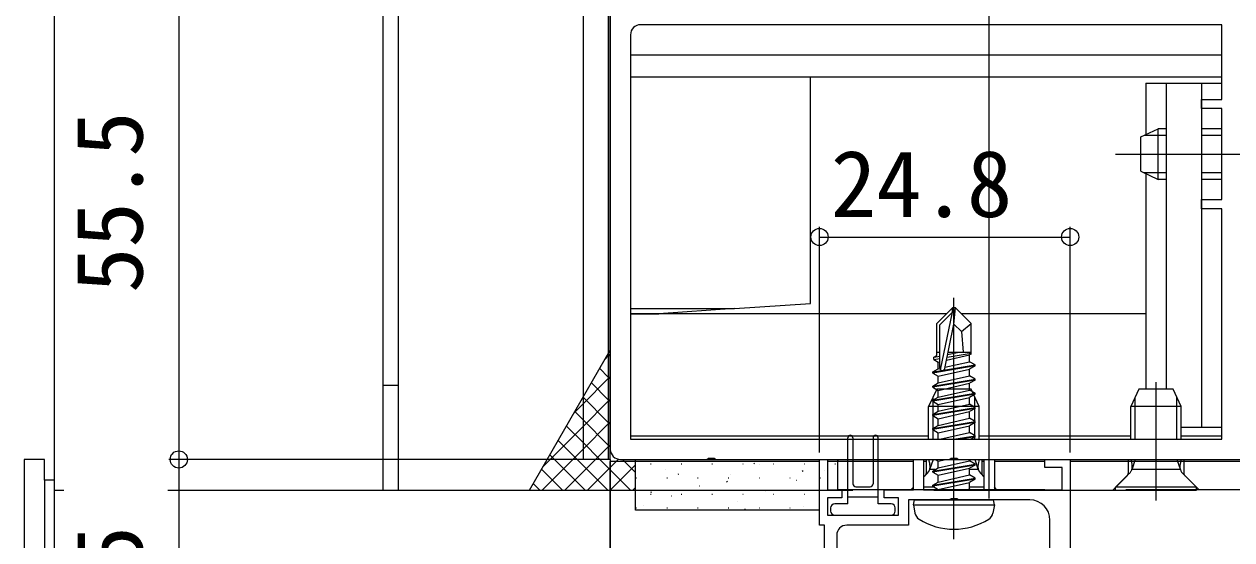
# Model space of a CAD drawing. Units: millimetres, scale not verified. Extents: x -990 to 990, y -1600 to 1603.
# Drawn here: x -614.7 to -495.2, y -303.2 to -252.2 of the extents above; entities that cross this region are included whole.
import ezdxf
from ezdxf.enums import TextEntityAlignment as Align

# ---------------------------------------------------------------- set-up
doc = ezdxf.new("R2010")
doc.units = ezdxf.units.MM
doc.header["$LTSCALE"] = 8
doc.linetypes.add('CHAIN2', pattern=[12, 9, -1, 1, -1])
doc.linetypes.add('DASHED3', pattern=[4, 3, -1])
for name, color, linetype, lineweight in [('0-3_YKK_11', 2, 'Continuous', 9), ('0-4_YKK_12', 4, 'Continuous', 9), ('0-5_YKK_13', 6, 'Continuous', 9), ('0-7_YSS_K', 7, 'Continuous', 9)]:
    doc.layers.add(name, color=color, linetype=linetype, lineweight=lineweight)
doc.styles.add('ＭＳ ゴシック', font='')
doc.styles.get('ＭＳ ゴシック').set_extended_font_data('MS Gothic')

msp = doc.modelspace()

# ---------------------------------------------------------------- linework, layer by layer
at = {"layer": '0-3_YKK_11', "linetype": 'CHAIN2'}
for p, q in [((-519.192, -395.068), (-519.192, -237.212)), ((-506.692, -265.012), (-488.717, -265.012)), ((-522.692, -303.112), (-522.692, -279.212)), ((-522.692, -299.288), (-522.692, -287.562)), ((-502.692, -299.288), (-502.692, -287.562))]:
    msp.add_line(p, q, dxfattribs=at)
at = {"layer": '0-3_YKK_11'}
for p, q in [((-496.192, -255.212), (-554.692, -255.212)), ((-496.192, -257.412), (-554.692, -257.412)), ((-523.442, -280.812), (-554.692, -280.812)), ((-503.692, -280.812), (-521.942, -280.812)), ((-525.192, -292.912), (-554.692, -292.912)), ((-505.192, -292.912), (-520.192, -292.912)), ((-496.192, -292.912), (-500.192, -292.912)), ((-535.975, -295.412), (-556.692, -295.412)), ((-556.692, -395.068), (-556.692, -295.412)), ((-526.675, -295.412), (-535.209, -295.412)), ((-525.442, -295.412), (-525.709, -295.412)), ((-519.675, -295.412), (-519.942, -295.412)), ((-513.675, -295.412), (-518.709, -295.412)), ((-481.692, -295.412), (-511.209, -295.412)), ((-611.692, -298.252), (-610.756, -298.252)), ((-611.692, -395.068), (-611.692, -298.252)), ((-600.488, -298.252), (-556.692, -298.252))]:
    msp.add_line(p, q, dxfattribs=at)
at = {"layer": '0-3_YKK_11', "linetype": 'DASHED3'}
msp.add_line((-556.692, -298.252), (-481.692, -298.252), dxfattribs=at)
at = {"layer": '0-4_YKK_12'}
for p, q in [((-579.192, -198.359), (-579.192, -298.252)), ((-577.692, -198.359), (-577.692, -298.252)), ((-559.392, -237.201), (-559.392, -295.212)), ((-556.692, -295.212), (-556.692, -238.095)), ((-536.892, -279.495), (-536.892, -257.412)), ((-503.692, -258.012), (-496.192, -258.012)), ((-503.692, -258.012), (-503.692, -263.076)), ((-501.692, -258.012), (-501.692, -288.262)), ((-498.192, -258.012), (-498.192, -292.012)), ((-504.192, -263.312), (-502.492, -262.512)), ((-501.692, -262.512), (-502.492, -262.512)), ((-496.192, -262.512), (-498.192, -262.512)), ((-504.192, -266.712), (-504.192, -263.312)), ((-501.692, -263.166), (-503.882, -263.166)), ((-496.192, -263.166), (-498.192, -263.166)), ((-504.192, -266.712), (-502.492, -267.512)), ((-501.692, -266.857), (-503.882, -266.857)), ((-503.692, -266.947), (-503.692, -288.262)), ((-496.192, -266.857), (-498.192, -266.857)), ((-496.192, -267.512), (-498.192, -267.512)), ((-554.692, -280.795), (-551.892, -280.795)), ((-522.842, -280.212), (-524.392, -281.762)), ((-524.092, -281.886), (-522.842, -280.636)), ((-524.024, -286.334), (-522.842, -280.636)), ((-522.542, -280.212), (-522.842, -280.212)), ((-522.842, -280.636), (-522.842, -280.212)), ((-522.692, -281.833), (-522.692, -280.212)), ((-522.692, -281.833), (-522.542, -280.212)), ((-522.542, -280.212), (-520.992, -281.762)), ((-524.392, -284.931), (-524.392, -281.762)), ((-524.092, -286.163), (-524.092, -281.886)), ((-523.601, -286.218), (-522.692, -281.833)), ((-521.949, -282.565), (-520.992, -281.762)), ((-520.992, -284.793), (-520.992, -281.762)), ((-564.692, -298.252), (-556.692, -284.396)), ((-557.203, -285.281), (-556.892, -284.97)), ((-556.892, -284.819), (-556.92, -284.791)), ((-556.892, -284.97), (-556.692, -284.77)), ((-556.692, -285.019), (-556.892, -284.819)), ((-524.692, -285.104), (-524.392, -284.931)), ((-524.692, -285.104), (-524.092, -284.987)), ((-524.692, -285.319), (-524.692, -285.104)), ((-524.692, -285.319), (-524.092, -285.221)), ((-524.692, -285.319), (-524.242, -285.579)), ((-524.392, -284.612), (-524.092, -284.612)), ((-524.242, -285.579), (-524.089, -285.545)), ((-524.242, -286.244), (-524.242, -285.579)), ((-523.576, -286.094), (-521.142, -285.544)), ((-523.431, -285.396), (-521.142, -284.879)), ((-523.37, -285.102), (-520.992, -284.71)), ((-523.315, -284.836), (-522.158, -284.612)), ((-523.268, -284.612), (-520.992, -284.612)), ((-520.992, -284.793), (-521.142, -284.879)), ((-521.142, -285.544), (-521.142, -284.879)), ((-520.592, -285.862), (-521.142, -285.544)), ((-556.892, -287.064), (-557.742, -286.214)), ((-520.592, -285.962), (-524.792, -286.662)), ((-524.792, -286.562), (-523.878, -286.409)), ((-524.792, -286.662), (-524.792, -286.562)), ((-524.792, -286.662), (-524.242, -286.979)), ((-524.242, -286.979), (-521.142, -286.279)), ((-523.732, -286.385), (-520.592, -285.862)), ((-520.592, -285.962), (-521.142, -286.279)), ((-521.142, -286.944), (-521.142, -286.279)), ((-520.592, -285.962), (-520.592, -285.862)), ((-577.692, -287.885), (-579.192, -287.885)), ((-559.392, -289.715), (-556.892, -287.215)), ((-556.892, -289.309), (-558.564, -287.638)), ((-556.892, -287.215), (-556.692, -287.015)), ((-556.692, -287.264), (-556.892, -287.064)), ((-524.792, -287.962), (-520.592, -287.262)), ((-520.592, -287.362), (-524.792, -288.062)), ((-524.792, -288.062), (-524.792, -287.962)), ((-524.242, -287.644), (-524.242, -286.979)), ((-524.242, -288.379), (-521.142, -287.679)), ((-520.592, -287.262), (-521.142, -286.944)), ((-520.592, -287.362), (-521.142, -287.679)), ((-521.142, -288.344), (-521.142, -287.679)), ((-520.592, -287.362), (-520.592, -287.262)), ((-556.892, -291.554), (-559.385, -289.061)), ((-524.392, -288.262), (-525.192, -289.962)), ((-524.792, -288.062), (-524.242, -288.379)), ((-524.792, -289.362), (-520.592, -288.662)), ((-520.592, -288.762), (-524.792, -289.462)), ((-524.759, -293.212), (-524.759, -289.042)), ((-520.992, -288.262), (-524.392, -288.262)), ((-524.242, -289.044), (-524.242, -288.379)), ((-524.242, -289.779), (-521.142, -289.079)), ((-520.592, -288.662), (-521.142, -288.344)), ((-520.592, -288.762), (-521.142, -289.079)), ((-521.142, -289.744), (-521.142, -289.079)), ((-520.192, -289.962), (-520.992, -288.262)), ((-520.625, -293.212), (-520.625, -289.042)), ((-520.592, -288.762), (-520.592, -288.662)), ((-504.392, -288.262), (-505.192, -289.962)), ((-504.759, -293.212), (-504.759, -289.042)), ((-500.992, -288.262), (-504.392, -288.262)), ((-500.192, -289.962), (-500.992, -288.262)), ((-500.625, -293.212), (-500.625, -289.042)), ((-560.27, -290.593), (-559.392, -289.715)), ((-559.392, -291.96), (-556.892, -289.46)), ((-556.892, -289.46), (-556.692, -289.26)), ((-556.692, -289.509), (-556.892, -289.309)), ((-525.192, -293.212), (-525.192, -289.962)), ((-520.192, -289.962), (-525.192, -289.962)), ((-524.792, -289.462), (-524.792, -289.362)), ((-524.792, -289.462), (-524.242, -289.779)), ((-524.792, -290.762), (-520.592, -290.062)), ((-520.592, -290.162), (-524.792, -290.862)), ((-524.242, -290.444), (-524.242, -289.779)), ((-520.592, -290.062), (-521.142, -289.744)), ((-520.592, -290.162), (-521.142, -290.479)), ((-520.592, -290.162), (-520.592, -290.062)), ((-520.192, -293.212), (-520.192, -289.962)), ((-505.192, -293.212), (-505.192, -289.962)), ((-500.192, -289.962), (-505.192, -289.962)), ((-500.192, -293.212), (-500.192, -289.962)), ((-559.392, -291.299), (-560.207, -290.484)), ((-556.892, -293.799), (-559.392, -291.299)), ((-556.892, -291.705), (-556.692, -291.505)), ((-556.692, -291.754), (-556.892, -291.554)), ((-524.792, -290.862), (-524.792, -290.762)), ((-524.792, -290.862), (-524.242, -291.179)), ((-524.792, -292.162), (-520.592, -291.462)), ((-520.592, -291.562), (-524.792, -292.262)), ((-524.242, -291.179), (-521.142, -290.479)), ((-524.242, -291.844), (-524.242, -291.179)), ((-521.142, -291.144), (-521.142, -290.479)), ((-520.592, -291.462), (-521.142, -291.144)), ((-520.592, -291.562), (-521.142, -291.879)), ((-520.592, -291.562), (-520.592, -291.462)), ((-563.337, -295.905), (-559.392, -291.96)), ((-559.392, -293.544), (-561.029, -291.907)), ((-559.392, -294.205), (-556.892, -291.705)), ((-524.792, -292.262), (-524.792, -292.162)), ((-524.792, -292.262), (-524.242, -292.579)), ((-524.242, -292.579), (-521.142, -291.879)), ((-524.242, -293.212), (-524.242, -292.579)), ((-524.098, -293.212), (-521.142, -292.544)), ((-521.142, -292.544), (-521.142, -291.879)), ((-520.592, -292.862), (-521.142, -292.544)), ((-500.192, -292.012), (-496.192, -292.012)), ((-556.93, -298.252), (-561.851, -293.331)), ((-557.725, -295.212), (-559.392, -293.544)), ((-558.153, -295.212), (-556.892, -293.95)), ((-556.892, -293.95), (-556.692, -293.75)), ((-556.692, -293.999), (-556.892, -293.799)), ((-533.192, -299.612), (-533.192, -293.062)), ((-532.692, -293.062), (-532.692, -297.612)), ((-530.692, -293.062), (-530.692, -297.612)), ((-530.192, -299.612), (-530.192, -293.062)), ((-522.692, -293.212), (-520.592, -292.862)), ((-520.592, -292.962), (-522.092, -293.212)), ((-520.592, -292.962), (-521.025, -293.212)), ((-520.592, -292.962), (-520.592, -292.862)), ((-563.438, -298.252), (-559.392, -294.205)), ((-559.175, -298.252), (-562.672, -294.754)), ((-614.692, -295.212), (-614.692, -395.068)), ((-561.42, -298.252), (-563.494, -296.177)), ((-561.193, -298.252), (-558.153, -295.212)), ((-556.692, -295.212), (-559.392, -295.212)), ((-558.948, -298.252), (-556.692, -295.995)), ((-556.692, -296.245), (-557.725, -295.212)), ((-556.692, -295.995), (-556.108, -295.412)), ((-556.692, -298.24), (-554.192, -295.74)), ((-554.686, -298.25), (-556.692, -296.245)), ((-556.108, -295.412), (-555.889, -295.192)), ((-555.28, -295.412), (-555.48, -295.212)), ((-554.192, -296.499), (-555.28, -295.412)), ((-552.712, -295.647), (-552.662, -295.647)), ((-551.273, -296.186), (-551.263, -296.182)), ((-549.672, -295.647), (-549.622, -295.647)), ((-546.632, -295.647), (-546.582, -295.647)), ((-543.592, -295.647), (-543.542, -295.647)), ((-542.502, -295.634), (-542.419, -295.579)), ((-541.973, -295.734), (-541.964, -295.73)), ((-540.552, -295.647), (-540.502, -295.647)), ((-537.699, -296.373), (-537.616, -296.318)), ((-537.512, -295.647), (-537.462, -295.647)), ((-535.464, -296.27), (-535.455, -296.266)), ((-534.472, -295.647), (-534.422, -295.647)), ((-525.192, -295.212), (-520.192, -295.212)), ((-525.192, -295.212), (-525.079, -295.662)), ((-524.759, -295.212), (-525.102, -296.226)), ((-524.532, -296.212), (-525.098, -296.212)), ((-524.792, -296.362), (-520.592, -295.662)), ((-520.592, -295.762), (-524.792, -296.462)), ((-524.242, -296.044), (-524.242, -295.379)), ((-524.242, -296.779), (-521.142, -296.079)), ((-521.142, -295.344), (-521.142, -295.212)), ((-520.592, -295.662), (-521.142, -295.344)), ((-520.592, -295.762), (-521.142, -296.079)), ((-521.142, -296.744), (-521.142, -296.079)), ((-520.286, -296.212), (-521.142, -296.212)), ((-520.625, -295.212), (-520.282, -296.226)), ((-520.592, -295.762), (-520.592, -295.662)), ((-520.192, -295.212), (-520.305, -295.662)), ((-612.692, -297.252), (-612.692, -395.068)), ((-554.137, -297.022), (-554.087, -297.022)), ((-551.097, -297.022), (-551.047, -297.022)), ((-549.994, -296.675), (-549.91, -296.62)), ((-548.057, -297.022), (-548.007, -297.022)), ((-545.191, -297.414), (-545.108, -297.359)), ((-545.017, -297.022), (-544.967, -297.022)), ((-544.763, -296.722), (-544.754, -296.718)), ((-541.977, -297.022), (-541.927, -297.022)), ((-538.937, -297.022), (-538.887, -297.022)), ((-538.254, -297.258), (-538.245, -297.254)), ((-535.897, -297.022), (-535.847, -297.022)), ((-525.342, -296.612), (-525.692, -296.962)), ((-524.792, -296.462), (-524.792, -296.362)), ((-524.792, -296.462), (-524.242, -296.779)), ((-524.792, -297.762), (-520.592, -297.062)), ((-520.592, -297.162), (-524.792, -297.862)), ((-524.792, -297.762), (-524.242, -297.444)), ((-524.242, -297.444), (-521.142, -296.744)), ((-524.242, -297.444), (-524.242, -296.779)), ((-524.242, -298.179), (-521.142, -297.479)), ((-520.592, -297.062), (-521.142, -296.744)), ((-520.592, -297.162), (-521.142, -297.479)), ((-521.142, -298.144), (-521.142, -297.479)), ((-520.592, -297.162), (-520.592, -297.062)), ((-520.042, -296.612), (-519.692, -296.962)), ((-563.665, -298.252), (-564.316, -297.601)), ((-556.703, -298.252), (-556.692, -298.24)), ((-554.457, -298.25), (-554.192, -297.985)), ((-552.712, -298.637), (-552.662, -298.637)), ((-552.683, -298.455), (-552.6, -298.4)), ((-549.672, -298.637), (-549.622, -298.637)), ((-547.884, -297.827), (-547.874, -297.823)), ((-546.632, -298.637), (-546.582, -298.637)), ((-543.592, -298.637), (-543.542, -298.637)), ((-541.374, -298.363), (-541.365, -298.359)), ((-540.552, -298.637), (-540.502, -298.637)), ((-537.512, -298.637), (-537.462, -298.637)), ((-532.392, -297.912), (-530.992, -297.912)), ((-524.619, -297.962), (-525.688, -297.962)), ((-524.792, -297.862), (-524.792, -297.762)), ((-524.792, -297.862), (-524.242, -298.179)), ((-524.242, -298.212), (-524.242, -298.179)), ((-521.142, -298.144), (-521.366, -298.212)), ((-519.696, -297.962), (-521.142, -297.962)), ((-521.025, -298.212), (-521.142, -298.144)), ((-553.417, -299.786), (-553.407, -299.783)), ((-550.627, -298.798), (-550.617, -298.795)), ((-544.117, -299.334), (-544.108, -299.331)), ((-537.608, -299.87), (-537.599, -299.866)), ((-533.192, -299.612), (-534.492, -299.612)), ((-533.192, -298.912), (-530.192, -298.912)), ((-528.892, -299.612), (-530.192, -299.612)), ((-526.692, -299.712), (-526.604, -299.212)), ((-526.692, -299.712), (-526.55, -300.514)), ((-526.692, -299.712), (-518.692, -299.712)), ((-526.604, -299.212), (-518.78, -299.212)), ((-518.692, -299.712), (-518.833, -300.514)), ((-518.692, -299.712), (-518.78, -299.212)), ((-554.137, -300.012), (-554.087, -300.012)), ((-551.097, -300.012), (-551.047, -300.012)), ((-548.057, -300.012), (-548.007, -300.012)), ((-545.017, -300.012), (-544.967, -300.012)), ((-543.386, -300.138), (-543.303, -300.082)), ((-541.977, -300.012), (-541.927, -300.012)), ((-538.937, -300.012), (-538.887, -300.012)), ((-534.892, -300.012), (-534.892, -300.312)), ((-534.492, -300.712), (-528.892, -300.712)), ((-528.492, -300.312), (-528.492, -300.012))]:
    msp.add_line(p, q, dxfattribs=at)
at = {"layer": '0-4_YKK_12', "linetype": 'DASHED3'}
for p, q in [((-525.442, -295.212), (-525.442, -296.587)), ((-519.942, -295.212), (-519.942, -296.587)), ((-505.442, -295.212), (-505.442, -296.587)), ((-505.192, -295.212), (-500.192, -295.212)), ((-505.192, -295.212), (-505.079, -295.662)), ((-504.759, -295.212), (-505.102, -296.226)), ((-500.286, -296.212), (-505.098, -296.212)), ((-500.625, -295.212), (-500.282, -296.226)), ((-500.192, -295.212), (-500.305, -295.662)), ((-499.942, -295.212), (-499.942, -296.587)), ((-525.692, -296.962), (-525.53, -296.8)), ((-519.692, -296.962), (-519.854, -296.8)), ((-506.942, -298.212), (-505.53, -296.8)), ((-505.342, -296.612), (-506.692, -297.962)), ((-498.442, -298.212), (-499.854, -296.8)), ((-526.942, -298.212), (-526.697, -297.967)), ((-518.442, -298.212), (-518.687, -297.967)), ((-506.692, -298.262), (-506.692, -297.962)), ((-506.692, -298.262), (-498.692, -298.262)), ((-498.692, -298.262), (-498.692, -297.962))]:
    msp.add_line(p, q, dxfattribs=at)
at = {"layer": '0-4_YKK_12'}
for points in [[(-551.392, -237.771), (-556.892, -238.107), (-556.892, -295.212)], [(-501.692, -267.512), (-502.492, -267.512), (-502.492, -262.512)], [(-544.392, -280.295), (-536.892, -279.795), (-536.892, -279.495)], [(-554.692, -280.295), (-544.392, -280.295), (-551.892, -280.795)], [(-522.692, -281.833), (-521.949, -282.565), (-521.792, -284.612)], [(-524.792, -286.562), (-524.242, -286.244), (-524.092, -286.21)], [(-524.792, -287.962), (-524.242, -287.644), (-521.142, -286.944)], [(-524.792, -289.362), (-524.242, -289.044), (-521.142, -288.344)], [(-524.792, -290.762), (-524.242, -290.444), (-521.142, -289.744)], [(-524.792, -292.162), (-524.242, -291.844), (-521.142, -291.144)], [(-612.692, -297.252), (-612.692, -295.212), (-614.692, -295.212)], [(-554.192, -295.212), (-534.192, -295.212), (-534.192, -295.412)], [(-535.991, -300.212), (-554.192, -300.212), (-554.192, -295.212)], [(-534.192, -295.212), (-449.192, -295.212), (-449.192, -298.212), (-481.692, -298.212)], [(-524.792, -296.362), (-524.242, -296.044), (-521.142, -295.344)], [(-524.532, -295.212), (-524.242, -295.379), (-523.5, -295.212)], [(-611.692, -298.252), (-611.692, -297.252), (-612.692, -297.252)]]:
    msp.add_lwpolyline(points, dxfattribs=at)
at = {"layer": '0-4_YKK_12', "linetype": 'DASHED3'}
for points in [[(-481.692, -298.212), (-534.192, -298.212), (-534.192, -295.212)], [(-500.042, -296.612), (-498.692, -297.962), (-506.692, -297.962)]]:
    msp.add_lwpolyline(points, dxfattribs=at)
at = {"layer": '0-4_YKK_12'}
for centre, radius, start, end in [((-523.844, -286.163), 0.248, 180, 347.19096), ((-532.942, -293.062), 0.25, 0, 180), ((-530.442, -293.062), 0.25, 0, 180), ((-526.049, -295.905), 1, 315, 14.03624), ((-519.334, -295.905), 1, 165.96376, 225), ((-532.392, -297.612), 0.3, 180, 270), ((-530.992, -297.612), 0.3, 270, 0), ((-534.492, -300.012), 0.4, 90, 180), ((-528.892, -300.012), 0.4, 0, 90), ((-534.492, -300.312), 0.4, 180, 270), ((-528.892, -300.312), 0.4, 270, 0), ((-525.664, -300.358), 0.9, 190, 237.94412), ((-522.692, -295.612), 6.5, 237.94412, 302.05588), ((-519.72, -300.358), 0.9, 302.05588, 350)]:
    msp.add_arc(centre, radius, start, end, dxfattribs=at)
at = {"layer": '0-4_YKK_12', "linetype": 'DASHED3'}
for centre, radius, start, end in [((-506.049, -295.905), 1, 315, 14.03624), ((-499.334, -295.905), 1, 165.96376, 225), ((-525.742, -296.587), 0.3, 315, 0), ((-519.642, -296.587), 0.3, 180, 225), ((-505.742, -296.587), 0.3, 315, 0), ((-499.642, -296.587), 0.3, 180, 225)]:
    msp.add_arc(centre, radius, start, end, dxfattribs=at)
at = {"layer": '0-5_YKK_13'}
for p, q in [((-611.692, -297.252), (-611.692, -126.78)), ((-611.692, -297.252), (-611.692, -146.78)), ((-599.392, -239.712), (-599.392, -295.212)), ((-535.992, -294.512), (-535.992, -272.212)), ((-511.192, -294.512), (-511.192, -272.212)), ((-535.992, -273.212), (-511.192, -273.212)), ((-556.692, -295.212), (-600.392, -295.212)), ((-556.692, -295.212), (-600.392, -295.212)), ((-599.392, -295.212), (-599.392, -321.712)), ((-556.692, -295.212), (-556.692, -362.712))]:
    msp.add_line(p, q, dxfattribs=at)
for centre in [(-535.992, -273.212), (-511.192, -273.212), (-599.392, -295.212), (-599.392, -295.212)]:
    msp.add_circle(centre, 0.85, dxfattribs=at)
at = {"layer": '0-7_YSS_K'}
for p, q in [((-556.692, -240.712), (-556.692, -294.212)), ((-554.692, -253.212), (-554.692, -293.212)), ((-554.692, -293.212), (-496.192, -293.212))]:
    msp.add_line(p, q, dxfattribs=at)
for points in [[(-554.692, -293.212), (-496.192, -293.212), (-496.192, -270.412), (-498.192, -270.412), (-498.192, -269.512), (-496.192, -269.512), (-496.192, -260.512), (-498.192, -260.512), (-498.192, -259.612), (-496.192, -259.612), (-496.192, -252.212), (-553.692, -252.212)], [(-555.692, -295.212), (-547.15, -295.212), (-546.967, -295.092), (-546.417, -295.092), (-546.234, -295.212), (-523.15, -295.212), (-522.967, -295.092), (-522.417, -295.092), (-522.234, -295.212), (-495.192, -295.212)], [(-535.492, -321.712), (-535.492, -301.712), (-535.992, -301.712), (-535.992, -295.212), (-535.192, -295.212), (-535.192, -298.212), (-533.792, -298.212), (-533.792, -299.012), (-535.192, -299.012), (-535.192, -300.712), (-528.192, -300.712), (-528.192, -299.012), (-529.592, -299.012), (-529.592, -298.212), (-526.692, -298.212), (-526.692, -295.212), (-525.692, -295.212), (-525.692, -298.212), (-519.692, -298.212), (-519.692, -295.212), (-518.692, -295.212), (-518.692, -298.212), (-511.992, -298.212), (-511.992, -296.012), (-513.692, -296.012), (-513.692, -295.212), (-511.192, -295.212)], [(-511.192, -295.212), (-511.192, -321.712), (-517.192, -321.712), (-517.192, -320.512), (-518.692, -320.512), (-518.692, -316.512), (-517.492, -316.512), (-517.492, -319.312), (-515.992, -319.312), (-515.992, -320.512), (-513.392, -320.512)], [(-515.192, -299.212), (-522.234, -299.212), (-522.417, -299.092), (-522.967, -299.092), (-523.15, -299.212), (-527.192, -299.212), (-527.192, -301.712), (-533.292, -301.712)], [(-512.392, -319.512), (-512.392, -312.012), (-513.192, -311.212), (-513.192, -301.212)], [(-534.292, -302.712), (-534.292, -312.112)]]:
    msp.add_lwpolyline(points, dxfattribs=at)
for centre, radius, start, end in [((-553.692, -253.212), 1, 90.00001, 179.99999), ((-555.692, -294.212), 1, 180.00001, 269.99999), ((-515.192, -301.212), 2, 0.00001, 89.99999), ((-533.292, -302.712), 1, 90.00001, 179.99999)]:
    msp.add_arc(centre, radius, start, end, dxfattribs=at)

# ---------------------------------------------------------------- texts
at = {"layer": '0-5_YKK_13', "style": 'ＭＳ ゴシック'}
for s, p in [('55.5', (-600.992, -278.742)), ('26.5', (-600.992, -319.742))]:
    msp.add_text(s, height=6.598, rotation=90, dxfattribs=at).set_placement(p, align=Align.BOTTOM_LEFT)
msp.add_text('24.8', height=6.598, dxfattribs=at).set_placement((-534.872, -273.212), align=Align.BOTTOM_LEFT)

doc.saveas('drawing.dxf')
